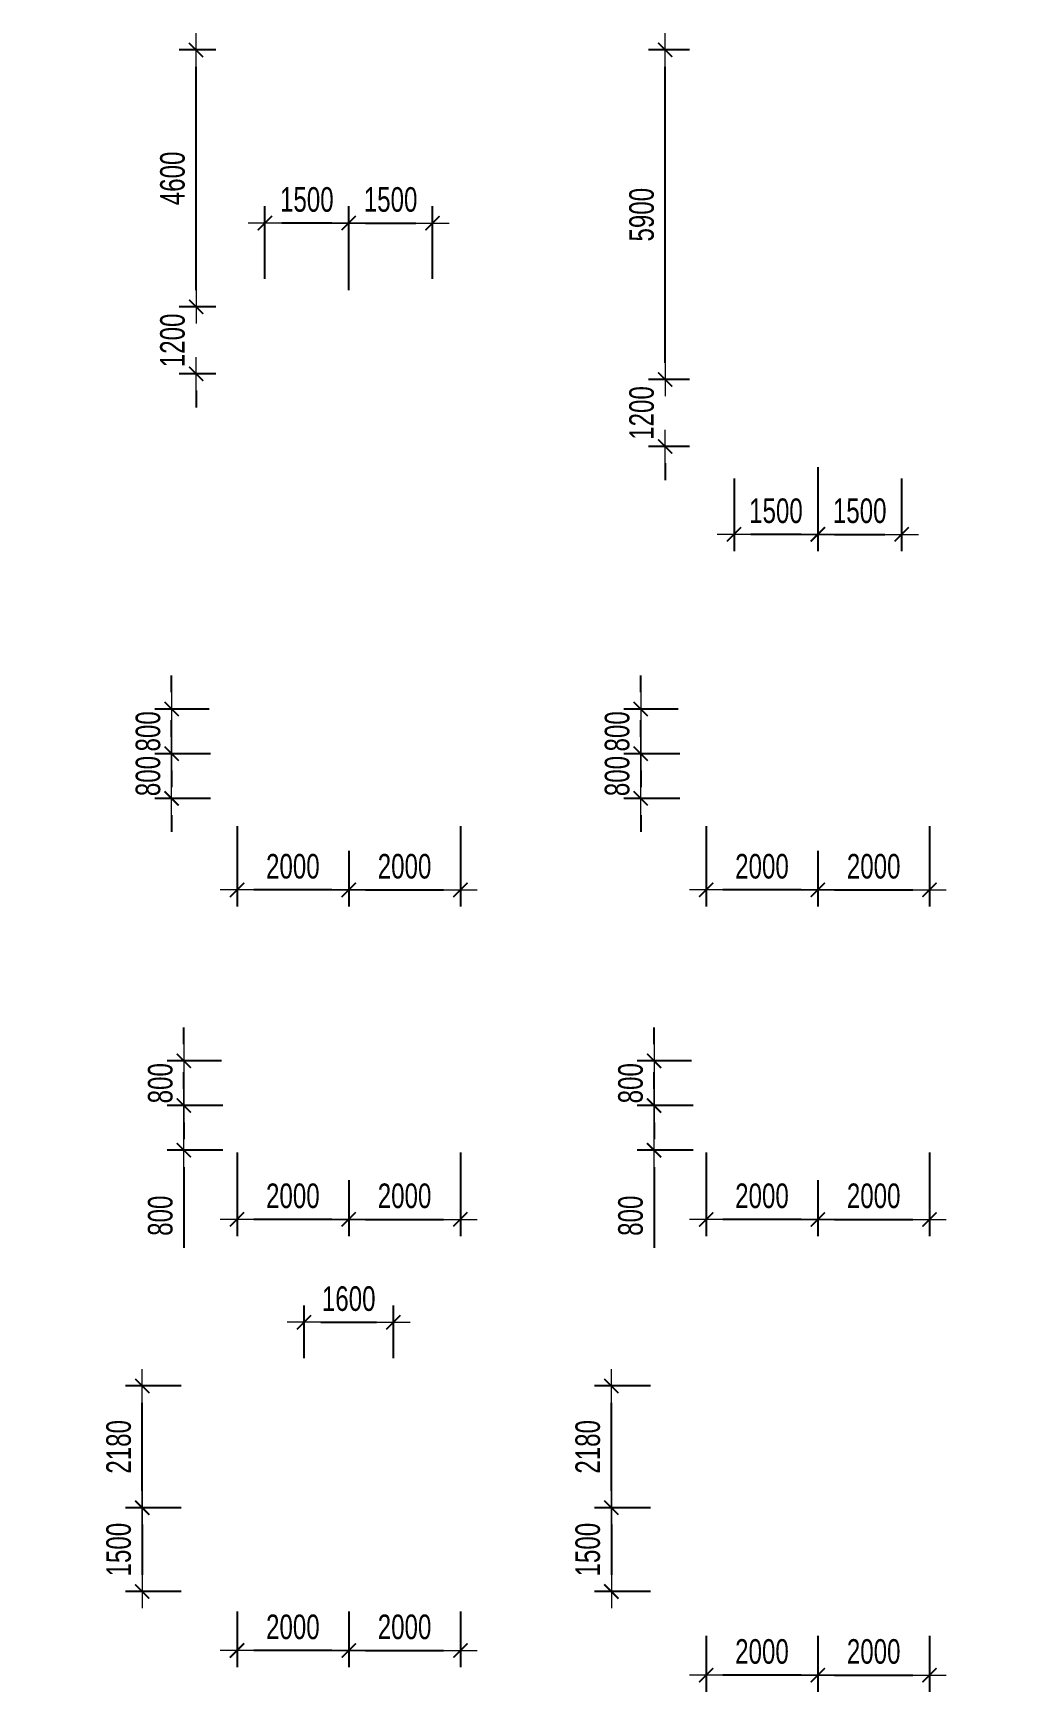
# Model space of a CAD drawing. Header units: millimetres. Extents: x -259680 to 389590, y -106473 to 139263.
# Drawn here: x 3550 to 21163, y 60504 to 90200 of the extents above; entities that cross this region are included whole.
import ezdxf

# ---------------------------------------------------------------- set-up
doc = ezdxf.new("R2010")
doc.units = ezdxf.units.MM
doc.layers.get('Defpoints').update_dxf_attribs({"color": 151, "lineweight": 9})
doc.layers.add('NDC_S_DIM', color=1, linetype='Continuous', lineweight=15)
doc.styles.add('NDC_DIM', font='', dxfattribs={"width": 0.75})
doc.styles.get('NDC_DIM').set_extended_font_data('Dotum')
doc.dimstyles.new('NDC_dim_200', dxfattribs={"dimscale": 200, "dimtxt": 2.2, "dimasz": 1.5, "dimexe": 1.5, "dimexo": 2.5, "dimgap": 1, "dimtad": 1, "dimdec": 0, "dimzin": 0, "dimdsep": 46, "dimtxsty": 'NDC_DIM', "dimblk": 'DIMMARK', "dimcen": 0.09, "dimdle": 1.2, "dimclrd": 1, "dimclre": 1, "dimclrt": 3, "dimadec": 0, "dimazin": 0, "dimtfac": 1, "dimtdec": 0, "dimtix": 1, "dimtofl": 0, "dimtmove": 0, "dimatfit": 3, "dimfxl": 6, "dimfxlon": 1, "dimtolj": 1, "dimtzin": 0, "dimarcsym": 0})

# ---------------------------------------------------------------- blocks, each defined once
blk = doc.blocks.new('DIMMARK')
at = {"layer": 'NDC_S_DIM', "color": 1}
blk.add_line((-1.5, 0), (1, 0), dxfattribs=at)
at = {"layer": 'NDC_S_DIM', "color": 2, "const_width": 0.1}
blk.add_lwpolyline([(-0.424, -0.424), (0.424, 0.424)], dxfattribs=at)
blk = doc.blocks.new('*D957')
at = {"layer": 'Defpoints', "color": 0, "ltscale": 100, "transparency": 16777216}
for p in [(10700, 86800), (10700, 85300), (9200, 84900)]:
    blk.add_point(p, dxfattribs=at)
at = {"layer": 'NDC_S_DIM', "color": 1, "lineweight": -2, "ltscale": 100, "transparency": 16777216}
for p, q in [((9200, 85600), (9200, 87100)), ((10700, 85800), (10700, 87100)), ((9500, 86800), (10400, 86800))]:
    blk.add_line(p, q, dxfattribs=at)
at = {"layer": 'NDC_S_DIM', "color": 1, "lineweight": -2, "ltscale": 100, "transparency": 16777216, "xscale": 300, "yscale": 300, "zscale": 300, "rotation": 180}
blk.add_blockref('DIMMARK', (9200, 86800), dxfattribs=at)
at = {"layer": 'NDC_S_DIM', "color": 1, "lineweight": -2, "ltscale": 100, "transparency": 16777216, "xscale": 300, "yscale": 300, "zscale": 300}
blk.add_blockref('DIMMARK', (10700, 86800), dxfattribs=at)
at = {"layer": 'NDC_S_DIM', "color": 3, "ltscale": 100, "transparency": 16777216, "insert": (9950, 87220), "char_height": 440, "attachment_point": 5, "style": 'NDC_DIM'}
blk.add_mtext('\\A1;1500', dxfattribs=at)
blk = doc.blocks.new('*D958')
at = {"layer": 'Defpoints', "color": 0, "ltscale": 100, "transparency": 16777216}
for p in [(7700, 86800), (7700, 85300), (9200, 84900)]:
    blk.add_point(p, dxfattribs=at)
at = {"layer": 'NDC_S_DIM', "color": 1, "lineweight": -2, "ltscale": 100, "transparency": 16777216}
for p, q in [((7700, 85800), (7700, 87100)), ((9200, 85600), (9200, 87100)), ((8900, 86800), (8000, 86800))]:
    blk.add_line(p, q, dxfattribs=at)
at = {"layer": 'NDC_S_DIM', "color": 1, "lineweight": -2, "ltscale": 100, "transparency": 16777216, "xscale": 300, "yscale": 300, "zscale": 300, "rotation": 180}
blk.add_blockref('DIMMARK', (7700, 86800), dxfattribs=at)
at = {"layer": 'NDC_S_DIM', "color": 1, "lineweight": -2, "ltscale": 100, "transparency": 16777216, "xscale": 300, "yscale": 300, "zscale": 300}
blk.add_blockref('DIMMARK', (9200, 86800), dxfattribs=at)
at = {"layer": 'NDC_S_DIM', "color": 3, "ltscale": 100, "transparency": 16777216, "insert": (8450, 87220), "char_height": 440, "attachment_point": 5, "style": 'NDC_DIM'}
blk.add_mtext('\\A1;1500', dxfattribs=at)
blk = doc.blocks.new('*D905')
at = {"layer": 'Defpoints', "color": 0, "ltscale": 100, "transparency": 16777216}
for p in [(11200, 76500), (9200, 76062), (11200, 74862)]:
    blk.add_point(p, dxfattribs=at)
at = {"layer": 'NDC_S_DIM', "color": 1, "lineweight": -2, "ltscale": 100, "transparency": 16777216}
for p, q in [((11200, 76000), (11200, 74562)), ((9200, 75562), (9200, 74562)), ((9500, 74862), (10900, 74862))]:
    blk.add_line(p, q, dxfattribs=at)
at = {"layer": 'NDC_S_DIM', "color": 1, "lineweight": -2, "ltscale": 100, "transparency": 16777216, "xscale": 300, "yscale": 300, "zscale": 300, "rotation": 180}
blk.add_blockref('DIMMARK', (9200, 74862), dxfattribs=at)
at = {"layer": 'NDC_S_DIM', "color": 1, "lineweight": -2, "ltscale": 100, "transparency": 16777216, "xscale": 300, "yscale": 300, "zscale": 300}
blk.add_blockref('DIMMARK', (11200, 74862), dxfattribs=at)
at = {"layer": 'NDC_S_DIM', "color": 3, "ltscale": 100, "transparency": 16777216, "insert": (10200, 75282), "char_height": 440, "attachment_point": 5, "style": 'NDC_DIM'}
blk.add_mtext('\\A1;2000', dxfattribs=at)
blk = doc.blocks.new('*D906')
at = {"layer": 'Defpoints', "color": 0, "ltscale": 100, "transparency": 16777216}
for p in [(7200, 76500), (9200, 76062), (7200, 74862)]:
    blk.add_point(p, dxfattribs=at)
at = {"layer": 'NDC_S_DIM', "color": 1, "lineweight": -2, "ltscale": 100, "transparency": 16777216}
for p, q in [((7200, 76000), (7200, 74562)), ((9200, 75562), (9200, 74562)), ((8900, 74862), (7500, 74862))]:
    blk.add_line(p, q, dxfattribs=at)
at = {"layer": 'NDC_S_DIM', "color": 1, "lineweight": -2, "ltscale": 100, "transparency": 16777216, "xscale": 300, "yscale": 300, "zscale": 300, "rotation": 180}
blk.add_blockref('DIMMARK', (7200, 74862), dxfattribs=at)
at = {"layer": 'NDC_S_DIM', "color": 1, "lineweight": -2, "ltscale": 100, "transparency": 16777216, "xscale": 300, "yscale": 300, "zscale": 300}
blk.add_blockref('DIMMARK', (9200, 74862), dxfattribs=at)
at = {"layer": 'NDC_S_DIM', "color": 3, "ltscale": 100, "transparency": 16777216, "insert": (8200, 75282), "char_height": 440, "attachment_point": 5, "style": 'NDC_DIM'}
blk.add_mtext('\\A1;2000', dxfattribs=at)
blk = doc.blocks.new('*D907')
at = {"layer": 'Defpoints', "color": 0, "ltscale": 100, "transparency": 16777216}
for p in [(7228, 77300), (6028, 76500), (7228, 76500)]:
    blk.add_point(p, dxfattribs=at)
at = {"layer": 'NDC_S_DIM', "color": 1, "lineweight": -2, "ltscale": 100, "transparency": 16777216}
for p, q in [((6028, 77600), (6028, 77900)), ((6728, 77300), (5728, 77300)), ((6728, 76500), (5728, 76500)), ((6028, 76200), (6028, 75900))]:
    blk.add_line(p, q, dxfattribs=at)
at = {"layer": 'NDC_S_DIM', "color": 1, "lineweight": -2, "ltscale": 100, "transparency": 16777216, "xscale": 300, "yscale": 300, "zscale": 300}
for p, rotation in [((6028, 77300), 270), ((6028, 76500), 90)]:
    blk.add_blockref('DIMMARK', p, dxfattribs=dict(at, rotation=rotation))
at = {"layer": 'NDC_S_DIM', "color": 3, "ltscale": 100, "transparency": 16777216, "insert": (5608, 76900), "char_height": 440, "attachment_point": 5, "rotation": 90, "style": 'NDC_DIM'}
blk.add_mtext('\\A1;800', dxfattribs=at)
blk = doc.blocks.new('*D908')
at = {"layer": 'Defpoints', "color": 0, "ltscale": 100, "transparency": 16777216}
for p in [(6028, 78100), (7200, 78100), (7228, 77300)]:
    blk.add_point(p, dxfattribs=at)
at = {"layer": 'NDC_S_DIM', "color": 1, "lineweight": -2, "ltscale": 100, "transparency": 16777216}
for p, q in [((6028, 78400), (6028, 78700)), ((6700, 78100), (5728, 78100)), ((6728, 77300), (5728, 77300)), ((6028, 77000), (6028, 76700))]:
    blk.add_line(p, q, dxfattribs=at)
at = {"layer": 'NDC_S_DIM', "color": 1, "lineweight": -2, "ltscale": 100, "transparency": 16777216, "xscale": 300, "yscale": 300, "zscale": 300}
for p, rotation in [((6028, 78100), 270), ((6028, 77300), 90)]:
    blk.add_blockref('DIMMARK', p, dxfattribs=dict(at, rotation=rotation))
at = {"layer": 'NDC_S_DIM', "color": 3, "ltscale": 100, "transparency": 16777216, "insert": (5608, 77700), "char_height": 440, "attachment_point": 5, "rotation": 90, "style": 'NDC_DIM'}
blk.add_mtext('\\A1;800', dxfattribs=at)
blk = doc.blocks.new('*D909')
at = {"layer": 'Defpoints', "color": 0, "ltscale": 100, "transparency": 16777216}
for p in [(9200, 62444), (11200, 62444), (11200, 61244)]:
    blk.add_point(p, dxfattribs=at)
at = {"layer": 'NDC_S_DIM', "color": 1, "lineweight": -2, "ltscale": 100, "transparency": 16777216}
for p, q in [((9200, 61944), (9200, 60944)), ((11200, 61944), (11200, 60944)), ((9500, 61244), (10900, 61244))]:
    blk.add_line(p, q, dxfattribs=at)
at = {"layer": 'NDC_S_DIM', "color": 1, "lineweight": -2, "ltscale": 100, "transparency": 16777216, "xscale": 300, "yscale": 300, "zscale": 300, "rotation": 180}
blk.add_blockref('DIMMARK', (9200, 61244), dxfattribs=at)
at = {"layer": 'NDC_S_DIM', "color": 1, "lineweight": -2, "ltscale": 100, "transparency": 16777216, "xscale": 300, "yscale": 300, "zscale": 300}
blk.add_blockref('DIMMARK', (11200, 61244), dxfattribs=at)
at = {"layer": 'NDC_S_DIM', "color": 3, "ltscale": 100, "transparency": 16777216, "insert": (10200, 61664), "char_height": 440, "attachment_point": 5, "style": 'NDC_DIM'}
blk.add_mtext('\\A1;2000', dxfattribs=at)
blk = doc.blocks.new('*D910')
at = {"layer": 'Defpoints', "color": 0, "ltscale": 100, "transparency": 16777216}
for p in [(7200, 62444), (9200, 62444), (7200, 61244)]:
    blk.add_point(p, dxfattribs=at)
at = {"layer": 'NDC_S_DIM', "color": 1, "lineweight": -2, "ltscale": 100, "transparency": 16777216}
for p, q in [((7200, 61944), (7200, 60944)), ((9200, 61944), (9200, 60944)), ((8900, 61244), (7500, 61244))]:
    blk.add_line(p, q, dxfattribs=at)
at = {"layer": 'NDC_S_DIM', "color": 1, "lineweight": -2, "ltscale": 100, "transparency": 16777216, "xscale": 300, "yscale": 300, "zscale": 300, "rotation": 180}
blk.add_blockref('DIMMARK', (7200, 61244), dxfattribs=at)
at = {"layer": 'NDC_S_DIM', "color": 1, "lineweight": -2, "ltscale": 100, "transparency": 16777216, "xscale": 300, "yscale": 300, "zscale": 300}
blk.add_blockref('DIMMARK', (9200, 61244), dxfattribs=at)
at = {"layer": 'NDC_S_DIM', "color": 3, "ltscale": 100, "transparency": 16777216, "insert": (8200, 61664), "char_height": 440, "attachment_point": 5, "style": 'NDC_DIM'}
blk.add_mtext('\\A1;2000', dxfattribs=at)
blk = doc.blocks.new('*D911')
at = {"layer": 'Defpoints', "color": 0, "ltscale": 100, "transparency": 16777216}
for p in [(6703, 63800), (5503, 62300), (6703, 62300)]:
    blk.add_point(p, dxfattribs=at)
at = {"layer": 'NDC_S_DIM', "color": 1, "lineweight": -2, "ltscale": 100, "transparency": 16777216}
for p, q in [((6203, 63800), (5203, 63800)), ((5503, 63500), (5503, 62600)), ((6203, 62300), (5203, 62300))]:
    blk.add_line(p, q, dxfattribs=at)
at = {"layer": 'NDC_S_DIM', "color": 1, "lineweight": -2, "ltscale": 100, "transparency": 16777216, "xscale": 300, "yscale": 300, "zscale": 300}
for p, rotation in [((5503, 63800), 90), ((5503, 62300), 270)]:
    blk.add_blockref('DIMMARK', p, dxfattribs=dict(at, rotation=rotation))
at = {"layer": 'NDC_S_DIM', "color": 3, "ltscale": 100, "transparency": 16777216, "insert": (5082, 63050), "char_height": 440, "attachment_point": 5, "rotation": 90, "style": 'NDC_DIM'}
blk.add_mtext('\\A1;1500', dxfattribs=at)
blk = doc.blocks.new('*D947')
at = {"layer": 'Defpoints', "color": 0, "ltscale": 100, "transparency": 16777216}
for p in [(5503, 65980), (6703, 65980), (6703, 63800)]:
    blk.add_point(p, dxfattribs=at)
at = {"layer": 'NDC_S_DIM', "color": 1, "lineweight": -2, "ltscale": 100, "transparency": 16777216}
for p, q in [((6203, 65980), (5203, 65980)), ((5503, 64100), (5503, 65680)), ((6203, 63800), (5203, 63800))]:
    blk.add_line(p, q, dxfattribs=at)
at = {"layer": 'NDC_S_DIM', "color": 1, "lineweight": -2, "ltscale": 100, "transparency": 16777216, "xscale": 300, "yscale": 300, "zscale": 300}
for p, rotation in [((5503, 65980), 90), ((5503, 63800), 270)]:
    blk.add_blockref('DIMMARK', p, dxfattribs=dict(at, rotation=rotation))
at = {"layer": 'NDC_S_DIM', "color": 3, "ltscale": 100, "transparency": 16777216, "insert": (5082, 64890), "char_height": 440, "attachment_point": 5, "rotation": 90, "style": 'NDC_DIM'}
blk.add_mtext('\\A1;2180', dxfattribs=at)
blk = doc.blocks.new('*D940')
at = {"layer": 'Defpoints', "color": 0, "ltscale": 100, "transparency": 16777216}
for p in [(6467, 89900), (7320, 89900), (7320, 85300)]:
    blk.add_point(p, dxfattribs=at)
at = {"layer": 'NDC_S_DIM', "color": 1, "lineweight": -2, "ltscale": 100, "transparency": 16777216}
for p, q in [((6820, 89900), (6167, 89900)), ((6467, 85600), (6467, 89600)), ((6820, 85300), (6167, 85300))]:
    blk.add_line(p, q, dxfattribs=at)
at = {"layer": 'NDC_S_DIM', "color": 1, "lineweight": -2, "ltscale": 100, "transparency": 16777216, "xscale": 300, "yscale": 300, "zscale": 300}
for p, rotation in [((6467, 89900), 90), ((6467, 85300), 270)]:
    blk.add_blockref('DIMMARK', p, dxfattribs=dict(at, rotation=rotation))
at = {"layer": 'NDC_S_DIM', "color": 3, "ltscale": 100, "transparency": 16777216, "insert": (6046, 87600), "char_height": 440, "attachment_point": 5, "rotation": 90, "style": 'NDC_DIM'}
blk.add_mtext('\\A1;4600', dxfattribs=at)
blk = doc.blocks.new('*D942')
at = {"layer": 'Defpoints', "color": 0, "ltscale": 100, "transparency": 16777216}
for p in [(7320, 85300), (6467, 84100), (7320, 84100)]:
    blk.add_point(p, dxfattribs=at)
at = {"layer": 'NDC_S_DIM', "color": 1, "lineweight": -2, "ltscale": 100, "transparency": 16777216}
for p, q in [((6467, 85600), (6467, 85900)), ((6820, 85300), (6167, 85300)), ((6820, 84100), (6167, 84100)), ((6467, 83800), (6467, 83500))]:
    blk.add_line(p, q, dxfattribs=at)
at = {"layer": 'NDC_S_DIM', "color": 1, "lineweight": -2, "ltscale": 100, "transparency": 16777216, "xscale": 300, "yscale": 300, "zscale": 300}
for p, rotation in [((6467, 85300), 270), ((6467, 84100), 90)]:
    blk.add_blockref('DIMMARK', p, dxfattribs=dict(at, rotation=rotation))
at = {"layer": 'NDC_S_DIM', "color": 3, "ltscale": 100, "transparency": 16777216, "insert": (6046, 84700), "char_height": 440, "attachment_point": 5, "rotation": 90, "style": 'NDC_DIM'}
blk.add_mtext('\\A1;1200', dxfattribs=at)
blk = doc.blocks.new('*D943')
at = {"layer": 'Defpoints', "color": 0, "ltscale": 100, "transparency": 16777216}
for p in [(17600, 83127), (19100, 82727), (19100, 81227)]:
    blk.add_point(p, dxfattribs=at)
at = {"layer": 'NDC_S_DIM', "color": 1, "lineweight": -2, "ltscale": 100, "transparency": 16777216}
for p, q in [((17600, 82427), (17600, 80927)), ((19100, 82227), (19100, 80927)), ((17900, 81227), (18800, 81227))]:
    blk.add_line(p, q, dxfattribs=at)
at = {"layer": 'NDC_S_DIM', "color": 1, "lineweight": -2, "ltscale": 100, "transparency": 16777216, "xscale": 300, "yscale": 300, "zscale": 300, "rotation": 180}
blk.add_blockref('DIMMARK', (17600, 81227), dxfattribs=at)
at = {"layer": 'NDC_S_DIM', "color": 1, "lineweight": -2, "ltscale": 100, "transparency": 16777216, "xscale": 300, "yscale": 300, "zscale": 300}
blk.add_blockref('DIMMARK', (19100, 81227), dxfattribs=at)
at = {"layer": 'NDC_S_DIM', "color": 3, "ltscale": 100, "transparency": 16777216, "insert": (18350, 81647), "char_height": 440, "attachment_point": 5, "style": 'NDC_DIM'}
blk.add_mtext('\\A1;1500', dxfattribs=at)
blk = doc.blocks.new('*D944')
at = {"layer": 'Defpoints', "color": 0, "ltscale": 100, "transparency": 16777216}
for p in [(17600, 83127), (16100, 82727), (16100, 81227)]:
    blk.add_point(p, dxfattribs=at)
at = {"layer": 'NDC_S_DIM', "color": 1, "lineweight": -2, "ltscale": 100, "transparency": 16777216}
for p, q in [((17600, 82427), (17600, 80927)), ((16100, 82227), (16100, 80927)), ((17300, 81227), (16400, 81227))]:
    blk.add_line(p, q, dxfattribs=at)
at = {"layer": 'NDC_S_DIM', "color": 1, "lineweight": -2, "ltscale": 100, "transparency": 16777216, "xscale": 300, "yscale": 300, "zscale": 300, "rotation": 180}
blk.add_blockref('DIMMARK', (16100, 81227), dxfattribs=at)
at = {"layer": 'NDC_S_DIM', "color": 1, "lineweight": -2, "ltscale": 100, "transparency": 16777216, "xscale": 300, "yscale": 300, "zscale": 300}
blk.add_blockref('DIMMARK', (17600, 81227), dxfattribs=at)
at = {"layer": 'NDC_S_DIM', "color": 3, "ltscale": 100, "transparency": 16777216, "insert": (16850, 81647), "char_height": 440, "attachment_point": 5, "style": 'NDC_DIM'}
blk.add_mtext('\\A1;1500', dxfattribs=at)
blk = doc.blocks.new('*D945')
at = {"layer": 'Defpoints', "color": 0, "ltscale": 100, "transparency": 16777216}
for p in [(14867, 89900), (15800, 89900), (15800, 84000)]:
    blk.add_point(p, dxfattribs=at)
at = {"layer": 'NDC_S_DIM', "color": 1, "lineweight": -2, "ltscale": 100, "transparency": 16777216}
for p, q in [((15300, 89900), (14567, 89900)), ((14867, 84300), (14867, 89600)), ((15300, 84000), (14567, 84000))]:
    blk.add_line(p, q, dxfattribs=at)
at = {"layer": 'NDC_S_DIM', "color": 1, "lineweight": -2, "ltscale": 100, "transparency": 16777216, "xscale": 300, "yscale": 300, "zscale": 300}
for p, rotation in [((14867, 89900), 90), ((14867, 84000), 270)]:
    blk.add_blockref('DIMMARK', p, dxfattribs=dict(at, rotation=rotation))
at = {"layer": 'NDC_S_DIM', "color": 3, "ltscale": 100, "transparency": 16777216, "insert": (14446, 86950), "char_height": 440, "attachment_point": 5, "rotation": 90, "style": 'NDC_DIM'}
blk.add_mtext('\\A1;5900', dxfattribs=at)
blk = doc.blocks.new('*D946')
at = {"layer": 'Defpoints', "color": 0, "ltscale": 100, "transparency": 16777216}
for p in [(15800, 84000), (14867, 82800), (15800, 82800)]:
    blk.add_point(p, dxfattribs=at)
at = {"layer": 'NDC_S_DIM', "color": 1, "lineweight": -2, "ltscale": 100, "transparency": 16777216}
for p, q in [((14867, 84300), (14867, 84600)), ((15300, 84000), (14567, 84000)), ((15300, 82800), (14567, 82800)), ((14867, 82500), (14867, 82200))]:
    blk.add_line(p, q, dxfattribs=at)
at = {"layer": 'NDC_S_DIM', "color": 1, "lineweight": -2, "ltscale": 100, "transparency": 16777216, "xscale": 300, "yscale": 300, "zscale": 300}
for p, rotation in [((14867, 84000), 270), ((14867, 82800), 90)]:
    blk.add_blockref('DIMMARK', p, dxfattribs=dict(at, rotation=rotation))
at = {"layer": 'NDC_S_DIM', "color": 3, "ltscale": 100, "transparency": 16777216, "insert": (14446, 83400), "char_height": 440, "attachment_point": 5, "rotation": 90, "style": 'NDC_DIM'}
blk.add_mtext('\\A1;1200', dxfattribs=at)
blk = doc.blocks.new('*D919')
at = {"layer": 'Defpoints', "color": 0, "ltscale": 100, "transparency": 16777216}
for p in [(19600, 76500), (17600, 76062), (19600, 74862)]:
    blk.add_point(p, dxfattribs=at)
at = {"layer": 'NDC_S_DIM', "color": 1, "lineweight": -2, "ltscale": 100, "transparency": 16777216}
for p, q in [((19600, 76000), (19600, 74562)), ((17600, 75562), (17600, 74562)), ((17900, 74862), (19300, 74862))]:
    blk.add_line(p, q, dxfattribs=at)
at = {"layer": 'NDC_S_DIM', "color": 1, "lineweight": -2, "ltscale": 100, "transparency": 16777216, "xscale": 300, "yscale": 300, "zscale": 300, "rotation": 180}
blk.add_blockref('DIMMARK', (17600, 74862), dxfattribs=at)
at = {"layer": 'NDC_S_DIM', "color": 1, "lineweight": -2, "ltscale": 100, "transparency": 16777216, "xscale": 300, "yscale": 300, "zscale": 300}
blk.add_blockref('DIMMARK', (19600, 74862), dxfattribs=at)
at = {"layer": 'NDC_S_DIM', "color": 3, "ltscale": 100, "transparency": 16777216, "insert": (18600, 75282), "char_height": 440, "attachment_point": 5, "style": 'NDC_DIM'}
blk.add_mtext('\\A1;2000', dxfattribs=at)
blk = doc.blocks.new('*D920')
at = {"layer": 'Defpoints', "color": 0, "ltscale": 100, "transparency": 16777216}
for p in [(15600, 76500), (17600, 76062), (15600, 74862)]:
    blk.add_point(p, dxfattribs=at)
at = {"layer": 'NDC_S_DIM', "color": 1, "lineweight": -2, "ltscale": 100, "transparency": 16777216}
for p, q in [((15600, 76000), (15600, 74562)), ((17600, 75562), (17600, 74562)), ((17300, 74862), (15900, 74862))]:
    blk.add_line(p, q, dxfattribs=at)
at = {"layer": 'NDC_S_DIM', "color": 1, "lineweight": -2, "ltscale": 100, "transparency": 16777216, "xscale": 300, "yscale": 300, "zscale": 300, "rotation": 180}
blk.add_blockref('DIMMARK', (15600, 74862), dxfattribs=at)
at = {"layer": 'NDC_S_DIM', "color": 1, "lineweight": -2, "ltscale": 100, "transparency": 16777216, "xscale": 300, "yscale": 300, "zscale": 300}
blk.add_blockref('DIMMARK', (17600, 74862), dxfattribs=at)
at = {"layer": 'NDC_S_DIM', "color": 3, "ltscale": 100, "transparency": 16777216, "insert": (16600, 75282), "char_height": 440, "attachment_point": 5, "style": 'NDC_DIM'}
blk.add_mtext('\\A1;2000', dxfattribs=at)
blk = doc.blocks.new('*D921')
at = {"layer": 'Defpoints', "color": 0, "ltscale": 100, "transparency": 16777216}
for p in [(15628, 77300), (14428, 76500), (15628, 76500)]:
    blk.add_point(p, dxfattribs=at)
at = {"layer": 'NDC_S_DIM', "color": 1, "lineweight": -2, "ltscale": 100, "transparency": 16777216}
for p, q in [((14428, 77600), (14428, 77900)), ((15128, 77300), (14128, 77300)), ((15128, 76500), (14128, 76500)), ((14428, 76200), (14428, 75900))]:
    blk.add_line(p, q, dxfattribs=at)
at = {"layer": 'NDC_S_DIM', "color": 1, "lineweight": -2, "ltscale": 100, "transparency": 16777216, "xscale": 300, "yscale": 300, "zscale": 300}
for p, rotation in [((14428, 77300), 270), ((14428, 76500), 90)]:
    blk.add_blockref('DIMMARK', p, dxfattribs=dict(at, rotation=rotation))
at = {"layer": 'NDC_S_DIM', "color": 3, "ltscale": 100, "transparency": 16777216, "insert": (14008, 76900), "char_height": 440, "attachment_point": 5, "rotation": 90, "style": 'NDC_DIM'}
blk.add_mtext('\\A1;800', dxfattribs=at)
blk = doc.blocks.new('*D922')
at = {"layer": 'Defpoints', "color": 0, "ltscale": 100, "transparency": 16777216}
for p in [(14428, 78100), (15600, 78100), (15628, 77300)]:
    blk.add_point(p, dxfattribs=at)
at = {"layer": 'NDC_S_DIM', "color": 1, "lineweight": -2, "ltscale": 100, "transparency": 16777216}
for p, q in [((14428, 78400), (14428, 78700)), ((15100, 78100), (14128, 78100)), ((15128, 77300), (14128, 77300)), ((14428, 77000), (14428, 76700))]:
    blk.add_line(p, q, dxfattribs=at)
at = {"layer": 'NDC_S_DIM', "color": 1, "lineweight": -2, "ltscale": 100, "transparency": 16777216, "xscale": 300, "yscale": 300, "zscale": 300}
for p, rotation in [((14428, 78100), 270), ((14428, 77300), 90)]:
    blk.add_blockref('DIMMARK', p, dxfattribs=dict(at, rotation=rotation))
at = {"layer": 'NDC_S_DIM', "color": 3, "ltscale": 100, "transparency": 16777216, "insert": (14008, 77700), "char_height": 440, "attachment_point": 5, "rotation": 90, "style": 'NDC_DIM'}
blk.add_mtext('\\A1;800', dxfattribs=at)
blk = doc.blocks.new('*D927')
at = {"layer": 'Defpoints', "color": 0, "ltscale": 100, "transparency": 16777216}
for p in [(11200, 70800), (9200, 70162), (11200, 68962)]:
    blk.add_point(p, dxfattribs=at)
at = {"layer": 'NDC_S_DIM', "color": 1, "lineweight": -2, "ltscale": 100, "transparency": 16777216}
for p, q in [((11200, 70162), (11200, 68662)), ((9200, 69662), (9200, 68662)), ((9500, 68962), (10900, 68962))]:
    blk.add_line(p, q, dxfattribs=at)
at = {"layer": 'NDC_S_DIM', "color": 1, "lineweight": -2, "ltscale": 100, "transparency": 16777216, "xscale": 300, "yscale": 300, "zscale": 300, "rotation": 180}
blk.add_blockref('DIMMARK', (9200, 68962), dxfattribs=at)
at = {"layer": 'NDC_S_DIM', "color": 1, "lineweight": -2, "ltscale": 100, "transparency": 16777216, "xscale": 300, "yscale": 300, "zscale": 300}
blk.add_blockref('DIMMARK', (11200, 68962), dxfattribs=at)
at = {"layer": 'NDC_S_DIM', "color": 3, "ltscale": 100, "transparency": 16777216, "insert": (10200, 69382), "char_height": 440, "attachment_point": 5, "style": 'NDC_DIM'}
blk.add_mtext('\\A1;2000', dxfattribs=at)
blk = doc.blocks.new('*D928')
at = {"layer": 'Defpoints', "color": 0, "ltscale": 100, "transparency": 16777216}
for p in [(7200, 70800), (9200, 70162), (7200, 68962)]:
    blk.add_point(p, dxfattribs=at)
at = {"layer": 'NDC_S_DIM', "color": 1, "lineweight": -2, "ltscale": 100, "transparency": 16777216}
for p, q in [((7200, 70162), (7200, 68662)), ((9200, 69662), (9200, 68662)), ((8900, 68962), (7500, 68962))]:
    blk.add_line(p, q, dxfattribs=at)
at = {"layer": 'NDC_S_DIM', "color": 1, "lineweight": -2, "ltscale": 100, "transparency": 16777216, "xscale": 300, "yscale": 300, "zscale": 300, "rotation": 180}
blk.add_blockref('DIMMARK', (7200, 68962), dxfattribs=at)
at = {"layer": 'NDC_S_DIM', "color": 1, "lineweight": -2, "ltscale": 100, "transparency": 16777216, "xscale": 300, "yscale": 300, "zscale": 300}
blk.add_blockref('DIMMARK', (9200, 68962), dxfattribs=at)
at = {"layer": 'NDC_S_DIM', "color": 3, "ltscale": 100, "transparency": 16777216, "insert": (8200, 69382), "char_height": 440, "attachment_point": 5, "style": 'NDC_DIM'}
blk.add_mtext('\\A1;2000', dxfattribs=at)
blk = doc.blocks.new('*D820')
at = {"layer": 'Defpoints', "color": 0, "ltscale": 100, "transparency": 16777216}
for p in [(7448, 71000), (6248, 70200), (7448, 70200)]:
    blk.add_point(p, dxfattribs=at)
at = {"layer": 'NDC_S_DIM', "color": 1, "lineweight": -2, "ltscale": 100, "transparency": 16777216}
for p, q in [((6248, 71300), (6248, 71600)), ((6948, 71000), (5948, 71000)), ((6948, 70200), (5948, 70200)), ((6248, 69900), (6248, 68456))]:
    blk.add_line(p, q, dxfattribs=at)
at = {"layer": 'NDC_S_DIM', "color": 1, "lineweight": -2, "ltscale": 100, "transparency": 16777216, "xscale": 300, "yscale": 300, "zscale": 300}
for p, rotation in [((6248, 71000), 270), ((6248, 70200), 90)]:
    blk.add_blockref('DIMMARK', p, dxfattribs=dict(at, rotation=rotation))
at = {"layer": 'NDC_S_DIM', "color": 3, "ltscale": 100, "transparency": 16777216, "insert": (5828, 69028), "char_height": 440, "attachment_point": 5, "rotation": 90, "style": 'NDC_DIM'}
blk.add_mtext('\\A1;800', dxfattribs=at)
blk = doc.blocks.new('*D821')
at = {"layer": 'Defpoints', "color": 0, "ltscale": 100, "transparency": 16777216}
for p in [(6248, 71800), (7420, 71800), (7448, 71000)]:
    blk.add_point(p, dxfattribs=at)
at = {"layer": 'NDC_S_DIM', "color": 1, "lineweight": -2, "ltscale": 100, "transparency": 16777216}
for p, q in [((6248, 72100), (6248, 72400)), ((6920, 71800), (5948, 71800)), ((6948, 71000), (5948, 71000)), ((6248, 70700), (6248, 70400))]:
    blk.add_line(p, q, dxfattribs=at)
at = {"layer": 'NDC_S_DIM', "color": 1, "lineweight": -2, "ltscale": 100, "transparency": 16777216, "xscale": 300, "yscale": 300, "zscale": 300}
for p, rotation in [((6248, 71800), 270), ((6248, 71000), 90)]:
    blk.add_blockref('DIMMARK', p, dxfattribs=dict(at, rotation=rotation))
at = {"layer": 'NDC_S_DIM', "color": 3, "ltscale": 100, "transparency": 16777216, "insert": (5828, 71400), "char_height": 440, "attachment_point": 5, "rotation": 90, "style": 'NDC_DIM'}
blk.add_mtext('\\A1;800', dxfattribs=at)
blk = doc.blocks.new('*D822')
at = {"layer": 'Defpoints', "color": 0, "ltscale": 100, "transparency": 16777216}
for p in [(19600, 70800), (17600, 70162), (19600, 68962)]:
    blk.add_point(p, dxfattribs=at)
at = {"layer": 'NDC_S_DIM', "color": 1, "lineweight": -2, "ltscale": 100, "transparency": 16777216}
for p, q in [((19600, 70162), (19600, 68662)), ((17600, 69662), (17600, 68662)), ((17900, 68962), (19300, 68962))]:
    blk.add_line(p, q, dxfattribs=at)
at = {"layer": 'NDC_S_DIM', "color": 1, "lineweight": -2, "ltscale": 100, "transparency": 16777216, "xscale": 300, "yscale": 300, "zscale": 300, "rotation": 180}
blk.add_blockref('DIMMARK', (17600, 68962), dxfattribs=at)
at = {"layer": 'NDC_S_DIM', "color": 1, "lineweight": -2, "ltscale": 100, "transparency": 16777216, "xscale": 300, "yscale": 300, "zscale": 300}
blk.add_blockref('DIMMARK', (19600, 68962), dxfattribs=at)
at = {"layer": 'NDC_S_DIM', "color": 3, "ltscale": 100, "transparency": 16777216, "insert": (18600, 69382), "char_height": 440, "attachment_point": 5, "style": 'NDC_DIM'}
blk.add_mtext('\\A1;2000', dxfattribs=at)
blk = doc.blocks.new('*D823')
at = {"layer": 'Defpoints', "color": 0, "ltscale": 100, "transparency": 16777216}
for p in [(15600, 70800), (17600, 70162), (15600, 68962)]:
    blk.add_point(p, dxfattribs=at)
at = {"layer": 'NDC_S_DIM', "color": 1, "lineweight": -2, "ltscale": 100, "transparency": 16777216}
for p, q in [((15600, 70162), (15600, 68662)), ((17600, 69662), (17600, 68662)), ((17300, 68962), (15900, 68962))]:
    blk.add_line(p, q, dxfattribs=at)
at = {"layer": 'NDC_S_DIM', "color": 1, "lineweight": -2, "ltscale": 100, "transparency": 16777216, "xscale": 300, "yscale": 300, "zscale": 300, "rotation": 180}
blk.add_blockref('DIMMARK', (15600, 68962), dxfattribs=at)
at = {"layer": 'NDC_S_DIM', "color": 1, "lineweight": -2, "ltscale": 100, "transparency": 16777216, "xscale": 300, "yscale": 300, "zscale": 300}
blk.add_blockref('DIMMARK', (17600, 68962), dxfattribs=at)
at = {"layer": 'NDC_S_DIM', "color": 3, "ltscale": 100, "transparency": 16777216, "insert": (16600, 69382), "char_height": 440, "attachment_point": 5, "style": 'NDC_DIM'}
blk.add_mtext('\\A1;2000', dxfattribs=at)
blk = doc.blocks.new('*D824')
at = {"layer": 'Defpoints', "color": 0, "ltscale": 100, "transparency": 16777216}
for p in [(15868, 71000), (14668, 70200), (15868, 70200)]:
    blk.add_point(p, dxfattribs=at)
at = {"layer": 'NDC_S_DIM', "color": 1, "lineweight": -2, "ltscale": 100, "transparency": 16777216}
for p, q in [((14668, 71300), (14668, 71600)), ((15368, 71000), (14368, 71000)), ((15368, 70200), (14368, 70200)), ((14668, 69900), (14668, 68456))]:
    blk.add_line(p, q, dxfattribs=at)
at = {"layer": 'NDC_S_DIM', "color": 1, "lineweight": -2, "ltscale": 100, "transparency": 16777216, "xscale": 300, "yscale": 300, "zscale": 300}
for p, rotation in [((14668, 71000), 270), ((14668, 70200), 90)]:
    blk.add_blockref('DIMMARK', p, dxfattribs=dict(at, rotation=rotation))
at = {"layer": 'NDC_S_DIM', "color": 3, "ltscale": 100, "transparency": 16777216, "insert": (14248, 69028), "char_height": 440, "attachment_point": 5, "rotation": 90, "style": 'NDC_DIM'}
blk.add_mtext('\\A1;800', dxfattribs=at)
blk = doc.blocks.new('*D825')
at = {"layer": 'Defpoints', "color": 0, "ltscale": 100, "transparency": 16777216}
for p in [(14668, 71800), (15840, 71800), (15868, 71000)]:
    blk.add_point(p, dxfattribs=at)
at = {"layer": 'NDC_S_DIM', "color": 1, "lineweight": -2, "ltscale": 100, "transparency": 16777216}
for p, q in [((14668, 72100), (14668, 72400)), ((15340, 71800), (14368, 71800)), ((15368, 71000), (14368, 71000)), ((14668, 70700), (14668, 70400))]:
    blk.add_line(p, q, dxfattribs=at)
at = {"layer": 'NDC_S_DIM', "color": 1, "lineweight": -2, "ltscale": 100, "transparency": 16777216, "xscale": 300, "yscale": 300, "zscale": 300}
for p, rotation in [((14668, 71800), 270), ((14668, 71000), 90)]:
    blk.add_blockref('DIMMARK', p, dxfattribs=dict(at, rotation=rotation))
at = {"layer": 'NDC_S_DIM', "color": 3, "ltscale": 100, "transparency": 16777216, "insert": (14248, 71400), "char_height": 440, "attachment_point": 5, "rotation": 90, "style": 'NDC_DIM'}
blk.add_mtext('\\A1;800', dxfattribs=at)
blk = doc.blocks.new('*D839')
at = {"layer": 'Defpoints', "color": 0, "ltscale": 100, "transparency": 16777216}
for p in [(10000, 67120), (8400, 65980), (10000, 65980)]:
    blk.add_point(p, dxfattribs=at)
at = {"layer": 'NDC_S_DIM', "color": 1, "lineweight": -2, "ltscale": 100, "transparency": 16777216}
for p, q in [((8400, 66480), (8400, 67420)), ((10000, 66480), (10000, 67420)), ((8700, 67120), (9700, 67120))]:
    blk.add_line(p, q, dxfattribs=at)
at = {"layer": 'NDC_S_DIM', "color": 1, "lineweight": -2, "ltscale": 100, "transparency": 16777216, "xscale": 300, "yscale": 300, "zscale": 300, "rotation": 180}
blk.add_blockref('DIMMARK', (8400, 67120), dxfattribs=at)
at = {"layer": 'NDC_S_DIM', "color": 1, "lineweight": -2, "ltscale": 100, "transparency": 16777216, "xscale": 300, "yscale": 300, "zscale": 300}
blk.add_blockref('DIMMARK', (10000, 67120), dxfattribs=at)
at = {"layer": 'NDC_S_DIM', "color": 3, "ltscale": 100, "transparency": 16777216, "insert": (9200, 67541), "char_height": 440, "attachment_point": 5, "style": 'NDC_DIM'}
blk.add_mtext('\\A1;1600', dxfattribs=at)
blk = doc.blocks.new('*D840')
at = {"layer": 'Defpoints', "color": 0, "ltscale": 100, "transparency": 16777216}
for p in [(17600, 62004), (19600, 62004), (19600, 60804)]:
    blk.add_point(p, dxfattribs=at)
at = {"layer": 'NDC_S_DIM', "color": 1, "lineweight": -2, "ltscale": 100, "transparency": 16777216}
for p, q in [((17600, 61504), (17600, 60504)), ((19600, 61504), (19600, 60504)), ((17900, 60804), (19300, 60804))]:
    blk.add_line(p, q, dxfattribs=at)
at = {"layer": 'NDC_S_DIM', "color": 1, "lineweight": -2, "ltscale": 100, "transparency": 16777216, "xscale": 300, "yscale": 300, "zscale": 300, "rotation": 180}
blk.add_blockref('DIMMARK', (17600, 60804), dxfattribs=at)
at = {"layer": 'NDC_S_DIM', "color": 1, "lineweight": -2, "ltscale": 100, "transparency": 16777216, "xscale": 300, "yscale": 300, "zscale": 300}
blk.add_blockref('DIMMARK', (19600, 60804), dxfattribs=at)
at = {"layer": 'NDC_S_DIM', "color": 3, "ltscale": 100, "transparency": 16777216, "insert": (18600, 61224), "char_height": 440, "attachment_point": 5, "style": 'NDC_DIM'}
blk.add_mtext('\\A1;2000', dxfattribs=at)
blk = doc.blocks.new('*D841')
at = {"layer": 'Defpoints', "color": 0, "ltscale": 100, "transparency": 16777216}
for p in [(15600, 62004), (17600, 62004), (15600, 60804)]:
    blk.add_point(p, dxfattribs=at)
at = {"layer": 'NDC_S_DIM', "color": 1, "lineweight": -2, "ltscale": 100, "transparency": 16777216}
for p, q in [((15600, 61504), (15600, 60504)), ((17600, 61504), (17600, 60504)), ((17300, 60804), (15900, 60804))]:
    blk.add_line(p, q, dxfattribs=at)
at = {"layer": 'NDC_S_DIM', "color": 1, "lineweight": -2, "ltscale": 100, "transparency": 16777216, "xscale": 300, "yscale": 300, "zscale": 300, "rotation": 180}
blk.add_blockref('DIMMARK', (15600, 60804), dxfattribs=at)
at = {"layer": 'NDC_S_DIM', "color": 1, "lineweight": -2, "ltscale": 100, "transparency": 16777216, "xscale": 300, "yscale": 300, "zscale": 300}
blk.add_blockref('DIMMARK', (17600, 60804), dxfattribs=at)
at = {"layer": 'NDC_S_DIM', "color": 3, "ltscale": 100, "transparency": 16777216, "insert": (16600, 61224), "char_height": 440, "attachment_point": 5, "style": 'NDC_DIM'}
blk.add_mtext('\\A1;2000', dxfattribs=at)
blk = doc.blocks.new('*D842')
at = {"layer": 'Defpoints', "color": 0, "ltscale": 100, "transparency": 16777216}
for p in [(15103, 63800), (13903, 62300), (15103, 62300)]:
    blk.add_point(p, dxfattribs=at)
at = {"layer": 'NDC_S_DIM', "color": 1, "lineweight": -2, "ltscale": 100, "transparency": 16777216}
for p, q in [((14603, 63800), (13603, 63800)), ((13903, 63500), (13903, 62600)), ((14603, 62300), (13603, 62300))]:
    blk.add_line(p, q, dxfattribs=at)
at = {"layer": 'NDC_S_DIM', "color": 1, "lineweight": -2, "ltscale": 100, "transparency": 16777216, "xscale": 300, "yscale": 300, "zscale": 300}
for p, rotation in [((13903, 63800), 90), ((13903, 62300), 270)]:
    blk.add_blockref('DIMMARK', p, dxfattribs=dict(at, rotation=rotation))
at = {"layer": 'NDC_S_DIM', "color": 3, "ltscale": 100, "transparency": 16777216, "insert": (13482, 63050), "char_height": 440, "attachment_point": 5, "rotation": 90, "style": 'NDC_DIM'}
blk.add_mtext('\\A1;1500', dxfattribs=at)
blk = doc.blocks.new('*D843')
at = {"layer": 'Defpoints', "color": 0, "ltscale": 100, "transparency": 16777216}
for p in [(13903, 65980), (15103, 65980), (15103, 63800)]:
    blk.add_point(p, dxfattribs=at)
at = {"layer": 'NDC_S_DIM', "color": 1, "lineweight": -2, "ltscale": 100, "transparency": 16777216}
for p, q in [((14603, 65980), (13603, 65980)), ((13903, 64100), (13903, 65680)), ((14603, 63800), (13603, 63800))]:
    blk.add_line(p, q, dxfattribs=at)
at = {"layer": 'NDC_S_DIM', "color": 1, "lineweight": -2, "ltscale": 100, "transparency": 16777216, "xscale": 300, "yscale": 300, "zscale": 300}
for p, rotation in [((13903, 65980), 90), ((13903, 63800), 270)]:
    blk.add_blockref('DIMMARK', p, dxfattribs=dict(at, rotation=rotation))
at = {"layer": 'NDC_S_DIM', "color": 3, "ltscale": 100, "transparency": 16777216, "insert": (13482, 64890), "char_height": 440, "attachment_point": 5, "rotation": 90, "style": 'NDC_DIM'}
blk.add_mtext('\\A1;2180', dxfattribs=at)

msp = doc.modelspace()

# ---------------------------------------------------------------- hatches: boundary and pattern name
at = {"layer": 'NDC_S_DIM', "ltscale": 100}
h = msp.add_hatch(dxfattribs=at)
h.set_pattern_fill('CROSS', color=256, scale=50)
h.paths.add_polyline_path([(87300, 89500), (87300, 71950), (63350, 71950), (63350, 66800), (44500, 66800), (44500, 64200), (3550, 64200), (3550, 89500)], flags=17)
h.paths.add_polyline_path([(87300, 89500), (87300, 71950), (63350, 71950), (63350, 66800), (44500, 66800), (44500, 64200), (3550, 64200), (3550, 89500)], flags=17)

# ---------------------------------------------------------------- dimensions: what is measured, and where the dimension line sits
for base, p1, p2, angle, picture, middle in [((6466.6, 89900), (7320, 85300), (7320, 89900), 90, '*D940', (6046.3, 87600)), ((14866.6, 89900), (15800, 84000), (15800, 89900), 90, '*D945', (14446.3, 86950)), ((7700, 86799.9), (9200, 84900), (7700, 85300), 180, '*D958', (8450, 87220.2)), ((6466.6, 84100), (7320, 85300), (7320, 84100), 90, '*D942', (6046.3, 84700)), ((14866.6, 82800), (15800, 84000), (15800, 82800), 90, '*D946', (14446.3, 83400)), ((16100, 81226.7), (17600, 83126.6), (16100, 82726.6), 180, '*D944', (16850, 81647)), ((6028.4, 78100), (7228.4, 77300), (7200, 78100), 90, '*D908', (5608.1, 77700)), ((14428.4, 78100), (15628.4, 77300), (15600, 78100), 90, '*D922', (14008.1, 77700)), ((6028.4, 76500), (7228.4, 77300), (7228.4, 76500), 270, '*D907', (5608.1, 76900)), ((14428.4, 76500), (15628.4, 77300), (15628.4, 76500), 270, '*D921', (14008.1, 76900)), ((7200, 74861.7), (9200, 76061.7), (7200, 76500), 180, '*D906', (8200, 75282)), ((15600, 74861.7), (17600, 76061.7), (15600, 76500), 180, '*D920', (16600, 75282)), ((6248.4, 71800), (7448.4, 71000), (7420, 71800), 90, '*D821', (5828.1, 71400)), ((14668.4, 71800), (15868.4, 71000), (15840, 71800), 90, '*D825', (14248.1, 71400)), ((7200, 68961.7), (9200, 70161.7), (7200, 70800), 180, '*D928', (8200, 69382)), ((15600, 68961.7), (17600, 70161.7), (15600, 70800), 180, '*D823', (16600, 69382)), ((5502.6, 65979.6), (6702.6, 63800), (6702.6, 65979.6), 90, '*D947', (5082.3, 64889.8)), ((13902.6, 65979.6), (15102.6, 63800), (15102.6, 65979.6), 90, '*D843', (13482.3, 64889.8)), ((5502.6, 62300.2), (6702.6, 63800), (6702.6, 62300.2), 270, '*D911', (5082.3, 63050.1)), ((13902.6, 62300.2), (15102.6, 63800), (15102.6, 62300.2), 270, '*D842', (13482.3, 63050.1)), ((7200, 61244), (9200, 62444), (7200, 62444), 180, '*D910', (8200, 61664.3)), ((15600, 60804), (17600, 62004), (15600, 62004), 180, '*D841', (16600, 61224.3))]:
    dim = msp.add_linear_dim(base=base, p1=p1, p2=p2, angle=angle, dimstyle='NDC_dim_200', dxfattribs=at)
    dim.commit()
    dim.dimension.update_dxf_attribs({"geometry": picture, "text_midpoint": middle})
for base, p1, p2, picture, middle in [((10700, 86799.9), (9200, 84900), (10700, 85300), '*D957', (9950, 86799.9)), ((19100, 81226.7), (17600, 83126.6), (19100, 82726.6), '*D943', (18350, 81226.7))]:
    dim = msp.add_linear_dim(base=base, p1=p1, p2=p2, dimstyle='NDC_dim_200', dxfattribs=at)
    dim.commit()
    dim.dimension.update_dxf_attribs({"geometry": picture, "text_midpoint": middle, "dimtype": 160})
for base, p1, p2, picture, middle in [((11200, 74861.7), (9200, 76061.7), (11200, 76500), '*D905', (10200, 75282)), ((19600, 74861.7), (17600, 76061.7), (19600, 76500), '*D919', (18600, 75282)), ((11200, 68961.7), (9200, 70161.7), (11200, 70800), '*D927', (10200, 69382)), ((19600, 68961.7), (17600, 70161.7), (19600, 70800), '*D822', (18600, 69382)), ((10000, 67120.3), (8400, 65979.6), (10000, 65979.6), '*D839', (9200, 67540.6)), ((11200, 61244), (9200, 62444), (11200, 62444), '*D909', (10200, 61664.3)), ((19600, 60804), (17600, 62004), (19600, 62004), '*D840', (18600, 61224.3))]:
    dim = msp.add_linear_dim(base=base, p1=p1, p2=p2, dimstyle='NDC_dim_200', dxfattribs=at)
    dim.commit()
    dim.dimension.update_dxf_attribs({"geometry": picture, "text_midpoint": middle})
for base, p1, p2, picture, middle in [((6248.4, 70200), (7448.4, 71000), (7448.4, 70200), '*D820', (6248.4, 69028.1)), ((14668.4, 70200), (15868.4, 71000), (15868.4, 70200), '*D824', (14668.4, 69028.1))]:
    dim = msp.add_linear_dim(base=base, p1=p1, p2=p2, angle=270, dimstyle='NDC_dim_200', dxfattribs=at)
    dim.commit()
    dim.dimension.update_dxf_attribs({"geometry": picture, "text_midpoint": middle, "dimtype": 160})

doc.saveas('drawing.dxf')
